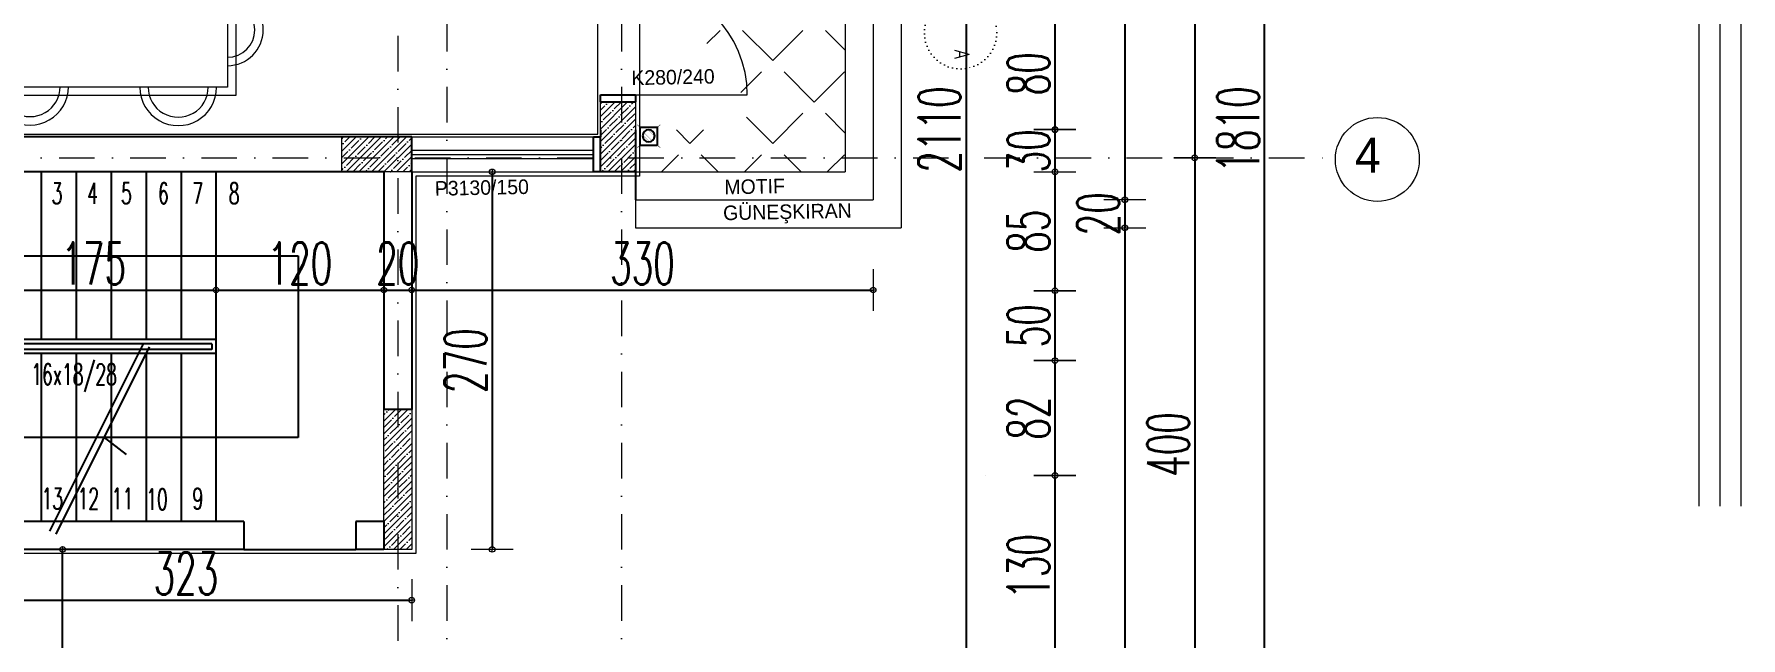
# Model space of a CAD drawing. Header units: millimetres. Extents: x -16104 to 67872, y -88009 to 12107.
# Drawn here: x 30625 to 31845, y -6903 to -6471 of the extents above; entities that cross this region are included whole.
import ezdxf
from ezdxf.enums import TextEntityAlignment as Align

# ---------------------------------------------------------------- set-up
doc = ezdxf.new("R2010")
doc.units = ezdxf.units.MM
doc.linetypes.add('ACAD_ISO07W100', pattern=[3, 0, -3])
doc.linetypes.add('DASHDOTX2', pattern=[50.8, 25.4, -12.7, 0, -12.7])
doc.layers.get('0').update_dxf_attribs({"color": 241})
for name, color, linetype, lineweight in [('AKS', 1, 'ACAD_ISO07W100', 5), ('akslar', 144, 'Continuous', 20), ('balkon', 6, 'Continuous', 5), ('c05', 32, 'Continuous', 13), ('duvar', 123, 'Continuous', 25), ('emsal&kolon', 1, 'Continuous', 5), ('kapı', 3, 'Continuous', 5), ('kolon', 1, 'Continuous', 5), ('merdiven', 4, 'Continuous', 25), ('OLCU', 54, 'Continuous', 13), ('pencere', 5, 'Continuous', 5), ('POZ', 36, 'Continuous', 18), ('SıVA', 40, 'Continuous', 9), ('tefriş', 30, 'Continuous', 5), ('ÖLÇÜ', 252, 'Continuous', 20)]:
    doc.layers.add(name, color=color, linetype=linetype, lineweight=lineweight)
doc.styles.add('DIM', font='Txttw.shx', dxfattribs={"width": 0.6})
doc.styles.add('DIMENSIONS', font='simplex', dxfattribs={"width": 0.8})
doc.styles.add('M2', font='stylu.ttf', dxfattribs={"height": 10})
doc.dimstyles.new('50', dxfattribs={"dimscale": 0, "dimtxt": 30, "dimasz": 1, "dimexe": 0, "dimexo": 2, "dimgap": 4, "dimtad": 1, "dimdec": 0, "dimzin": 0, "dimdsep": 46, "dimtxsty": 'DIM', "dimblk1": 'DOT', "dimblk2": 'DOT', "dimsah": 1, "dimcen": 1.5, "dimdle": 3, "dimse1": 1, "dimse2": 1, "dimclrd": 256, "dimclre": 9, "dimclrt": 256, "dimadec": 0, "dimazin": 0, "dimtfac": 0.24, "dimtdec": 0, "dimtix": 1, "dimtmove": 2, "dimatfit": 3, "dimldrblk": 'DOT', "dimfxl": 0, "dimtolj": 1, "dimtzin": 15, "dimarcsym": 0})
pattern_1 = [(45, (18012.7763, -17059.605), (-4.490128, 4.490128), []), (45, (18017.2665, -17059.605), (-4.490128, 4.490128), [7.9375, -1.5875, 0, -1.5875])]

# ---------------------------------------------------------------- blocks, each defined once
blk = doc.blocks.new('DOT')
for p, q in [((0, 15), (0, -15)), ((-2, 0), (0, 0)), ((2, 0), (0, 0))]:
    blk.add_line(p, q)
blk.add_circle((0, 0), 2)
blk = doc.blocks.new('*D7803')
at = {"layer": 'Defpoints', "color": 0, "transparency": 16777216}
for p in [(31304.9, -6459.6), (31304.9, -6539.3), (31354.9, -6539.3)]:
    blk.add_point(p, dxfattribs=at)
at = {"layer": 'OLCU', "lineweight": -2, "transparency": 16777216}
blk.add_line((31354.9, -6460.6), (31354.9, -6538.3), dxfattribs=at)
for p, rotation in [((31354.9, -6459.6), 90), ((31354.9, -6539.3), 270)]:
    blk.add_blockref('DOT', p, dxfattribs=dict(at, rotation=rotation))
at = {"layer": 'OLCU', "transparency": 16777216, "insert": (31335.9, -6499.4), "char_height": 30, "attachment_point": 5, "rotation": 90, "style": 'DIM'}
blk.add_mtext('\\A1;80', dxfattribs=at)
blk = doc.blocks.new('*D7804')
at = {"layer": 'Defpoints', "color": 0, "transparency": 16777216}
for p in [(31304.9, -6539.6), (31304.9, -6569.6), (31354.9, -6569.6)]:
    blk.add_point(p, dxfattribs=at)
at = {"layer": 'OLCU', "lineweight": -2, "transparency": 16777216}
for p, q in [((31354.9, -6538.6), (31354.9, -6537.6)), ((31354.9, -6539.6), (31354.9, -6569.6)), ((31354.9, -6570.6), (31354.9, -6571.6))]:
    blk.add_line(p, q, dxfattribs=at)
for p, rotation in [((31354.9, -6539.6), 270), ((31354.9, -6569.6), 90)]:
    blk.add_blockref('DOT', p, dxfattribs=dict(at, rotation=rotation))
at = {"layer": 'OLCU', "transparency": 16777216, "insert": (31335.9, -6554.6), "char_height": 30, "attachment_point": 5, "rotation": 90, "style": 'DIM'}
blk.add_mtext('\\A1;30', dxfattribs=at)
blk = doc.blocks.new('*D7805')
at = {"layer": 'Defpoints', "color": 0, "transparency": 16777216}
for p in [(31304.9, -6569.6), (31304.9, -6654.6), (31354.9, -6654.6)]:
    blk.add_point(p, dxfattribs=at)
at = {"layer": 'OLCU', "lineweight": -2, "transparency": 16777216}
blk.add_line((31354.9, -6570.6), (31354.9, -6653.6), dxfattribs=at)
for p, rotation in [((31354.9, -6569.6), 90), ((31354.9, -6654.6), 270)]:
    blk.add_blockref('DOT', p, dxfattribs=dict(at, rotation=rotation))
at = {"layer": 'OLCU', "transparency": 16777216, "insert": (31335.9, -6612.1), "char_height": 30, "attachment_point": 5, "rotation": 90, "style": 'DIM'}
blk.add_mtext('\\A1;85', dxfattribs=at)
blk = doc.blocks.new('*D7806')
at = {"layer": 'Defpoints', "color": 0, "transparency": 16777216}
for p in [(31304.9, -6654.6), (31304.9, -6704.6), (31354.9, -6704.6)]:
    blk.add_point(p, dxfattribs=at)
at = {"layer": 'OLCU', "lineweight": -2, "transparency": 16777216}
blk.add_line((31354.9, -6655.6), (31354.9, -6703.6), dxfattribs=at)
for p, rotation in [((31354.9, -6654.6), 90), ((31354.9, -6704.6), 270)]:
    blk.add_blockref('DOT', p, dxfattribs=dict(at, rotation=rotation))
at = {"layer": 'OLCU', "transparency": 16777216, "insert": (31335.9, -6679.6), "char_height": 30, "attachment_point": 5, "rotation": 90, "style": 'DIM'}
blk.add_mtext('\\A1;50', dxfattribs=at)
blk = doc.blocks.new('*D8055')
at = {"layer": 'Defpoints', "color": 0, "transparency": 16777216}
for p in [(31304.9, -6704.6), (31304.9, -6786.8), (31354.9, -6786.8)]:
    blk.add_point(p, dxfattribs=at)
at = {"layer": 'OLCU', "lineweight": -2, "transparency": 16777216}
blk.add_line((31354.9, -6705.6), (31354.9, -6785.8), dxfattribs=at)
for p, rotation in [((31354.9, -6704.6), 90), ((31354.9, -6786.8), 270)]:
    blk.add_blockref('DOT', p, dxfattribs=dict(at, rotation=rotation))
at = {"layer": 'OLCU', "transparency": 16777216, "insert": (31335.9, -6745.7), "char_height": 30, "attachment_point": 5, "rotation": 90, "style": 'DIM'}
blk.add_mtext('\\A1;82', dxfattribs=at)
blk = doc.blocks.new('*D7807')
at = {"layer": 'Defpoints', "color": 0, "transparency": 16777216}
for p in [(31304.9, -6786.8), (31304.9, -6916.8), (31354.9, -6916.8)]:
    blk.add_point(p, dxfattribs=at)
at = {"layer": 'OLCU', "lineweight": -2, "transparency": 16777216}
blk.add_line((31354.9, -6787.8), (31354.9, -6915.8), dxfattribs=at)
for p, rotation in [((31354.9, -6786.8), 90), ((31354.9, -6916.8), 270)]:
    blk.add_blockref('DOT', p, dxfattribs=dict(at, rotation=rotation))
at = {"layer": 'OLCU', "transparency": 16777216, "insert": (31335.9, -6851.8), "char_height": 30, "attachment_point": 5, "rotation": 90, "style": 'DIM'}
blk.add_mtext('\\A1;130', dxfattribs=at)
blk = doc.blocks.new('*D7811')
at = {"layer": 'Defpoints', "color": 0, "transparency": 16777216}
for p in [(31369.9, -6609.6), (31404.9, -7354.1), (31404.9, -7354.1)]:
    blk.add_point(p, dxfattribs=at)
at = {"layer": 'OLCU', "lineweight": -2, "transparency": 16777216}
blk.add_line((31404.9, -6610.6), (31404.9, -7353.1), dxfattribs=at)
for p, rotation in [((31404.9, -6609.6), 90), ((31404.9, -7354.1), 270)]:
    blk.add_blockref('DOT', p, dxfattribs=dict(at, rotation=rotation))
at = {"layer": 'OLCU', "transparency": 16777216, "insert": (31385.9, -6981.8), "char_height": 30, "attachment_point": 5, "rotation": 90, "style": 'DIM'}
blk.add_mtext('\\A1;745', dxfattribs=at)
blk = doc.blocks.new('*D7814')
at = {"layer": 'Defpoints', "color": 0, "transparency": 16777216}
for p in [(31469.9, -5634.6), (31504.9, -5634.6), (31469.9, -7444.1)]:
    blk.add_point(p, dxfattribs=at)
at = {"layer": 'OLCU', "lineweight": -2, "transparency": 16777216}
blk.add_line((31504.9, -7443.1), (31504.9, -5635.6), dxfattribs=at)
for p, rotation in [((31504.9, -5634.6), 90), ((31504.9, -7444.1), 270)]:
    blk.add_blockref('DOT', p, dxfattribs=dict(at, rotation=rotation))
at = {"layer": 'OLCU', "transparency": 16777216, "insert": (31485.9, -6539.3), "char_height": 30, "attachment_point": 5, "rotation": 90, "style": 'DIM'}
blk.add_mtext('\\A1;1810', dxfattribs=at)
blk = doc.blocks.new('*D7864')
at = {"layer": 'Defpoints', "color": 0, "transparency": 16777216}
for p in [(31304.9, -6074.9), (31304.9, -6589.6), (31404.9, -6589.6)]:
    blk.add_point(p, dxfattribs=at)
at = {"layer": 'OLCU', "lineweight": -2, "transparency": 16777216}
blk.add_line((31404.9, -6075.9), (31404.9, -6588.6), dxfattribs=at)
for p, rotation in [((31404.9, -6074.9), 90), ((31404.9, -6589.6), 270)]:
    blk.add_blockref('DOT', p, dxfattribs=dict(at, rotation=rotation))
at = {"layer": 'OLCU', "transparency": 16777216, "insert": (31385.9, -6332.2), "char_height": 30, "attachment_point": 5, "rotation": 90, "style": 'DIM'}
blk.add_mtext('\\A1;515', dxfattribs=at)
blk = doc.blocks.new('*D7885')
at = {"layer": 'Defpoints', "color": 0, "transparency": 16777216}
for p in [(31404.9, -6589.6), (31404.9, -6609.6), (31404.9, -6609.6)]:
    blk.add_point(p, dxfattribs=at)
at = {"layer": 'OLCU', "lineweight": -2, "transparency": 16777216}
for p, q in [((31404.9, -6588.6), (31404.9, -6587.6)), ((31404.9, -6589.6), (31404.9, -6609.6)), ((31404.9, -6610.6), (31404.9, -6611.6))]:
    blk.add_line(p, q, dxfattribs=at)
for p, rotation in [((31404.9, -6589.6), 270), ((31404.9, -6609.6), 90)]:
    blk.add_blockref('DOT', p, dxfattribs=dict(at, rotation=rotation))
at = {"layer": 'OLCU', "transparency": 16777216, "insert": (31385.9, -6599.6), "char_height": 30, "attachment_point": 5, "rotation": 90, "style": 'DIM'}
blk.add_mtext('\\A1;20', dxfattribs=at)
blk = doc.blocks.new('rb')
at = {"layer": 'tefriş'}
for points in [[(1548.4, 487.07), (1595.5, 487.07), (1595.5, 394.92), (1548.4, 394.92)], [(1551.4, 484.07), (1592.5, 484.07), (1592.5, 397.92), (1551.4, 397.92)]]:
    blk.add_lwpolyline(points, close=True, dxfattribs=at)
for centre, radius, start, end in [((1571.95, 484.07), 12.83, 0, 180), ((1571.95, 484.07), 9.83, 0, 180), ((1551.4, 466.84), 14.18, 90, 270), ((1551.4, 466.84), 11.18, 90, 270), ((1592.5, 466.49), 13.72, 270, 90), ((1592.5, 466.49), 10.72, 270, 90), ((1551.4, 415.62), 14.18, 90, 270), ((1592.29, 413.54), 13.72, 270, 90), ((1551.4, 415.62), 11.18, 90, 270), ((1592.29, 413.54), 10.72, 270, 90), ((1571.95, 397.92), 13.83, 180, 0), ((1571.95, 397.92), 10.83, 180, 0)]:
    blk.add_arc(centre, radius, start, end, dxfattribs=at)
blk = doc.blocks.new('*D7908')
at = {"layer": 'Defpoints', "color": 0, "transparency": 16777216}
for p in [(31454.9, -6259.6), (31454.9, -6559.6), (31454.9, -6559.6)]:
    blk.add_point(p, dxfattribs=at)
at = {"layer": 'OLCU', "lineweight": -2, "transparency": 16777216}
blk.add_line((31454.9, -6260.6), (31454.9, -6558.6), dxfattribs=at)
for p, rotation in [((31454.9, -6259.6), 90), ((31454.9, -6559.6), 270)]:
    blk.add_blockref('DOT', p, dxfattribs=dict(at, rotation=rotation))
at = {"layer": 'OLCU', "transparency": 16777216, "insert": (31435.9, -6409.6), "char_height": 30, "attachment_point": 5, "rotation": 90, "style": 'DIM'}
blk.add_mtext('\\A1;300', dxfattribs=at)
blk = doc.blocks.new('*D7909')
at = {"layer": 'Defpoints', "color": 0, "transparency": 16777216}
for p in [(31454.9, -6559.6), (31454.9, -6969.6), (31454.9, -6969.6)]:
    blk.add_point(p, dxfattribs=at)
at = {"layer": 'OLCU', "lineweight": -2, "transparency": 16777216}
blk.add_line((31454.9, -6560.6), (31454.9, -6968.6), dxfattribs=at)
for p, rotation in [((31454.9, -6559.6), 90), ((31454.9, -6969.6), 270)]:
    blk.add_blockref('DOT', p, dxfattribs=dict(at, rotation=rotation))
at = {"layer": 'OLCU', "transparency": 16777216, "insert": (31435.9, -6764.6), "char_height": 30, "attachment_point": 5, "rotation": 90, "style": 'DIM'}
blk.add_mtext('\\A1;400', dxfattribs=at)
blk = doc.blocks.new('*D7925')
at = {"layer": 'Defpoints', "color": 0, "transparency": 16777216}
for p in [(31291.3, -5484.6), (31291.3, -7594.1), (31291.3, -7594.1)]:
    blk.add_point(p, dxfattribs=at)
at = {"layer": 'OLCU', "lineweight": -2, "transparency": 16777216}
blk.add_line((31291.3, -5485.6), (31291.3, -7593.1), dxfattribs=at)
for p, rotation in [((31291.3, -5484.6), 90), ((31291.3, -7594.1), 270)]:
    blk.add_blockref('DOT', p, dxfattribs=dict(at, rotation=rotation))
at = {"layer": 'OLCU', "transparency": 16777216, "insert": (31272.3, -6539.3), "char_height": 30, "attachment_point": 5, "rotation": 90, "style": 'DIM'}
blk.add_mtext('\\A1;2110', dxfattribs=at)
blk = doc.blocks.new('*D7960')
at = {"layer": 'Defpoints', "color": 0, "transparency": 16777216}
for p in [(30579.9, -6654.1), (30754.9, -6654.1), (30754.9, -6654.1)]:
    blk.add_point(p, dxfattribs=at)
at = {"layer": 'OLCU', "lineweight": -2, "transparency": 16777216}
blk.add_line((30580.9, -6654.1), (30753.9, -6654.1), dxfattribs=at)
at = {"layer": 'OLCU', "lineweight": -2, "transparency": 16777216, "rotation": 180}
blk.add_blockref('DOT', (30579.9, -6654.1), dxfattribs=at)
at = {"layer": 'OLCU', "lineweight": -2, "transparency": 16777216}
blk.add_blockref('DOT', (30754.9, -6654.1), dxfattribs=at)
at = {"layer": 'OLCU', "transparency": 16777216, "insert": (30667.4, -6635.1), "char_height": 30, "attachment_point": 5, "style": 'DIM'}
blk.add_mtext('\\A1;175', dxfattribs=at)
blk = doc.blocks.new('*D7961')
at = {"layer": 'Defpoints', "color": 0, "transparency": 16777216}
for p in [(30754.9, -6654.1), (30874.9, -6654.1), (30874.9, -6654.1)]:
    blk.add_point(p, dxfattribs=at)
at = {"layer": 'OLCU', "lineweight": -2, "transparency": 16777216}
blk.add_line((30755.9, -6654.1), (30873.9, -6654.1), dxfattribs=at)
at = {"layer": 'OLCU', "lineweight": -2, "transparency": 16777216, "rotation": 180}
blk.add_blockref('DOT', (30754.9, -6654.1), dxfattribs=at)
at = {"layer": 'OLCU', "lineweight": -2, "transparency": 16777216}
blk.add_blockref('DOT', (30874.9, -6654.1), dxfattribs=at)
at = {"layer": 'OLCU', "transparency": 16777216, "insert": (30814.9, -6635.1), "char_height": 30, "attachment_point": 5, "style": 'DIM'}
blk.add_mtext('\\A1;120', dxfattribs=at)
blk = doc.blocks.new('*D7962')
at = {"layer": 'Defpoints', "color": 0, "transparency": 16777216}
for p in [(30874.9, -6654.1), (30894.9, -6654.1), (30894.9, -6654.1)]:
    blk.add_point(p, dxfattribs=at)
at = {"layer": 'OLCU', "lineweight": -2, "transparency": 16777216}
for p, q in [((30873.9, -6654.1), (30872.9, -6654.1)), ((30874.9, -6654.1), (30894.9, -6654.1)), ((30895.9, -6654.1), (30896.9, -6654.1))]:
    blk.add_line(p, q, dxfattribs=at)
blk.add_blockref('DOT', (30874.9, -6654.1), dxfattribs=at)
at = {"layer": 'OLCU', "lineweight": -2, "transparency": 16777216, "rotation": 180}
blk.add_blockref('DOT', (30894.9, -6654.1), dxfattribs=at)
at = {"layer": 'OLCU', "transparency": 16777216, "insert": (30884.9, -6635.1), "char_height": 30, "attachment_point": 5, "style": 'DIM'}
blk.add_mtext('\\A1;20', dxfattribs=at)
blk = doc.blocks.new('A$C412C2498')
at = {"color": 5, "const_width": 0.6}
for points in [[(3.6, 24.3), (0.2, 27)], [(23.8, 24.3), (27.3, 27)], [(3.6, 3), (0.2, 0.2)], [(23.8, 3), (27.3, 0.2)]]:
    blk.add_lwpolyline(points, dxfattribs=at)
at = {"color": 5}
blk.add_lwpolyline([(23.8, 24.3), (3.6, 24.3), (3.6, 3), (23.8, 3)], close=True, dxfattribs=at)
at = {"const_width": 0.1}
for points in [[(6.7, 12.2), (14.6, 20.2)], [(6.8, 14.5), (12.4, 20.1)], [(7.1, 10.4), (16.4, 19.7)], [(7.9, 9.1), (17.8, 19)], [(8.8, 8), (18.9, 18.1)], [(10, 7.1), (19.8, 16.9)], [(11.3, 6.4), (20.4, 15.6)], [(13, 6), (20.8, 13.8)], [(14.8, 6.1), (20.8, 12.1)], [(17.4, 7), (19.8, 9.4)]]:
    blk.add_lwpolyline(points, dxfattribs=at)
blk.add_circle((13.7, 13.1), 7.12)
blk = doc.blocks.new('A$C5E2C1EC0')
at = {"xscale": 0.6105719971092185, "yscale": 0.6105719971092185, "zscale": 0.6105719971092185}
blk.add_blockref('A$C412C2498', (0, 0), dxfattribs=at)
blk = doc.blocks.new('*D7655')
at = {"layer": 'Defpoints', "color": 0, "transparency": 16777216}
for p in [(30894.9, -6654.1), (31224.9, -6654.1), (31224.9, -6654.1)]:
    blk.add_point(p, dxfattribs=at)
at = {"layer": 'OLCU', "lineweight": -2, "transparency": 16777216}
blk.add_line((30895.9, -6654.1), (31223.9, -6654.1), dxfattribs=at)
at = {"layer": 'OLCU', "lineweight": -2, "transparency": 16777216, "rotation": 180}
blk.add_blockref('DOT', (30894.9, -6654.1), dxfattribs=at)
at = {"layer": 'OLCU', "lineweight": -2, "transparency": 16777216}
blk.add_blockref('DOT', (31224.9, -6654.1), dxfattribs=at)
at = {"layer": 'OLCU', "transparency": 16777216, "insert": (31059.9, -6635.1), "char_height": 30, "attachment_point": 5, "style": 'DIM'}
blk.add_mtext('\\A1;330', dxfattribs=at)
blk = doc.blocks.new('*D7968')
at = {"layer": 'Defpoints', "color": 0, "transparency": 16777216}
for p in [(30571.9, -6839.6), (30894.9, -6839.6), (30894.9, -6875.9)]:
    blk.add_point(p, dxfattribs=at)
at = {"layer": 'OLCU', "lineweight": -2, "transparency": 16777216}
blk.add_line((30572.9, -6875.9), (30893.9, -6875.9), dxfattribs=at)
at = {"layer": 'OLCU', "lineweight": -2, "transparency": 16777216, "rotation": 180}
blk.add_blockref('DOT', (30571.9, -6875.9), dxfattribs=at)
at = {"layer": 'OLCU', "lineweight": -2, "transparency": 16777216}
blk.add_blockref('DOT', (30894.9, -6875.9), dxfattribs=at)
at = {"layer": 'OLCU', "transparency": 16777216, "insert": (30733.4, -6856.9), "char_height": 30, "attachment_point": 5, "style": 'DIM'}
blk.add_mtext('\\A1;323', dxfattribs=at)
blk = doc.blocks.new('*D7659')
at = {"layer": 'Defpoints', "color": 0, "transparency": 16777216}
for p in [(30919.9, -6569.6), (30894.9, -6839.6), (30952.4, -6839.6)]:
    blk.add_point(p, dxfattribs=at)
at = {"layer": 'OLCU', "lineweight": -2, "transparency": 16777216}
blk.add_line((30952.4, -6570.6), (30952.4, -6838.6), dxfattribs=at)
for p, rotation in [((30952.4, -6569.6), 90), ((30952.4, -6839.6), 270)]:
    blk.add_blockref('DOT', p, dxfattribs=dict(at, rotation=rotation))
at = {"layer": 'OLCU', "transparency": 16777216, "insert": (30933.4, -6704.6), "char_height": 30, "attachment_point": 5, "rotation": 90, "style": 'DIM'}
blk.add_mtext('\\A1;270', dxfattribs=at)
blk = doc.blocks.new('*D7970')
at = {"layer": 'Defpoints', "color": 0, "transparency": 16777216}
for p in [(30571.9, -6839.6), (30645.2, -6839.6), (30571.9, -7594.1)]:
    blk.add_point(p, dxfattribs=at)
at = {"layer": 'OLCU', "lineweight": -2, "transparency": 16777216}
blk.add_line((30645.2, -7593.1), (30645.2, -6840.6), dxfattribs=at)
for p, rotation in [((30645.2, -6839.6), 90), ((30645.2, -7594.1), 270)]:
    blk.add_blockref('DOT', p, dxfattribs=dict(at, rotation=rotation))
at = {"layer": 'OLCU', "transparency": 16777216, "insert": (30626.2, -7216.8), "char_height": 30, "attachment_point": 5, "rotation": 90, "style": 'DIM'}
blk.add_mtext('\\A1;755', dxfattribs=at)

msp = doc.modelspace()

# ---------------------------------------------------------------- hatches: boundary and pattern name
at = {"layer": 'kolon'}
h = msp.add_hatch(dxfattribs=at)
h.set_pattern_fill('ANSI35,_O', color=256)
h.set_pattern_definition(pattern_1)
h.paths.add_polyline_path([(31044.9, -6519.6), (31029.9, -6519.6), (31029.9, -6559.6), (31044.9, -6559.6)])
h.paths.add_polyline_path([(31054.9, -6519.6), (31044.9, -6519.6), (31044.9, -6559.6), (31054.9, -6559.6)])
h.paths.add_polyline_path([(31044.9, -6559.6), (31044.9, -6569.6), (31054.9, -6569.6), (31054.9, -6559.6)])
h.paths.add_polyline_path([(31029.9, -6559.6), (31029.9, -6569.6), (31044.9, -6569.6), (31044.9, -6559.6)])
h = msp.add_hatch(dxfattribs=at)
h.set_pattern_fill('ANSI35,_O', color=256)
h.set_pattern_definition([(45, (21615.3316, -17059.605), (-4.490128, 4.490128), []), (45, (21619.822, -17059.605), (-4.490128, 4.490128), [7.9375, -1.5875, 0, -1.5875])])
h.paths.add_polyline_path([(30844.9, -6544.6), (30844.9, -6559.6), (30884.9, -6559.6), (30884.9, -6544.6)])
h.paths.add_polyline_path([(30844.9, -6559.6), (30844.9, -6569.6), (30884.9, -6569.6), (30884.9, -6559.6)])
h.paths.add_polyline_path([(30884.9, -6559.6), (30884.9, -6569.6), (30894.9, -6569.6), (30894.9, -6559.6)])
h.paths.add_polyline_path([(30884.9, -6544.6), (30884.9, -6559.6), (30894.9, -6559.6), (30894.9, -6544.6)])
h = msp.add_hatch(dxfattribs=at)
h.set_pattern_fill('ANSI35,_O', color=256)
h.set_pattern_definition(pattern_1)
h.paths.add_polyline_path([(30894.9, -6739.6), (30874.9, -6739.6), (30874.9, -6839.6), (30894.9, -6839.6)])
at = {"layer": 'ÖLÇÜ'}
h = msp.add_hatch(dxfattribs=at)
h.set_pattern_fill('ANGLE,_O', color=256, scale=6, angle=45)
h.set_pattern_definition([(45, (14409.383, 0), (-29.63485, 29.63485), [30.48, -11.43]), (135, (14409.383, 0), (-29.63485, -29.63485), [30.48, -11.43])])
h.paths.add_polyline_path([(31204.9, -6074.9), (31139.9, -6074.9, -0.079624), (31135.9, -6099.9), (31204.9, -6099.9)])
h.paths.add_polyline_path([(31204.9, -6099.9), (31135.9, -6099.9, -0.323907), (31059.9, -6154.9), (31059.9, -6099.9), (31054.9, -6099.9), (31054.9, -6279.6), (31204.9, -6279.6)])
h.paths.add_polyline_path([(31204.9, -6279.6), (31054.9, -6279.6), (31054.9, -6294.6), (31054.9, -6424.6), (31054.9, -6459.6, -0.131404), (31094.9, -6470.2), (31204.9, -6470.2)])
h.paths.add_polyline_path([(31204.9, -6470.2), (31094.9, -6470.2, -0.268211), (31134.9, -6539.6), (31054.9, -6539.6), (31054.9, -6559.6), (31204.9, -6559.6)])
h.paths.add_polyline_path([(31204.9, -6559.6), (31054.9, -6559.6), (31054.9, -6569.6), (31204.9, -6569.6)])
h.paths.add_polyline_path([(31076.6, -6405.9), (31076.9, -6315.4), (31059.1, -6315.3), (31058.9, -6405.8)], flags=24)
h.paths.add_polyline_path([(31088.1, -6312.8), (31175.9, -6312.8), (31175.9, -6342.6), (31088.1, -6342.6)], flags=24)
h.paths.add_polyline_path([(31088.3, -6280.9), (31192.4, -6280.9), (31192.4, -6307.8), (31088.3, -6307.8)], flags=24)

# ---------------------------------------------------------------- linework, layer by layer
for p, q in [((31029.9, -6519.6), (31029.9, -6514.6)), ((31054.9, -6514.6), (31054.9, -6519.6)), ((31029.9, -6569.6), (31029.9, -6544.6)), ((30874.9, -6819.6), (30874.9, -6839.6)), ((30774.9, -6839.6), (30854.9, -6839.6))]:
    msp.add_line(p, q)
at = {"layer": 'AKS', "color": 1, "linetype": 'ACAD_ISO07W100'}
msp.add_circle((31287.4, -6470), 25.9, dxfattribs=at)
at = {"layer": 'AKS', "linetype": 'ByBlock'}
msp.add_circle((31585.5, -6560.7), 30, dxfattribs=at)
at = {"layer": 'akslar', "linetype": 'DASHDOTX2'}
for p, q in [((30919.9, -5134.6), (30919.9, -7944.1)), ((31044.9, -5134.6), (31044.9, -7944.1)), ((30884.9, -5149), (30884.9, -7958.5)), ((28504.9, -6559.6), (31554.9, -6559.6))]:
    msp.add_line(p, q, dxfattribs=at)
at = {"layer": 'balkon'}
for p, q in [((31204.9, -6074.9), (31204.9, -6569.6)), ((31224.9, -6074.9), (31224.9, -6589.6)), ((31244.9, -6074.9), (31244.9, -6609.6)), ((31054.9, -6569.6), (31204.9, -6569.6)), ((31054.9, -6589.6), (31224.9, -6589.6)), ((31054.9, -6589.6), (31054.9, -6609.6)), ((31054.9, -6609.6), (31244.9, -6609.6))]:
    msp.add_line(p, q, dxfattribs=at)
at = {"layer": 'c05'}
for points in [[(31845.5, -8120), (31845.5, -8330.3), (28315.2, -8330.3), (28315.2, -4952.5), (31845.5, -4952.5), (31845.5, -6808.6)], [(31830.5, -8120), (31830.5, -8315.3), (28330.2, -8315.3), (28330.2, -4967.5), (31830.5, -4967.5), (31830.5, -6808.6)], [(31815.5, -8120), (31815.5, -8300.3), (28345.2, -8300.3), (28345.2, -4982.5), (31815.5, -4982.5), (31815.5, -6808.6)]]:
    msp.add_lwpolyline(points, dxfattribs=at)
at = {"layer": 'duvar'}
for p, q in [((31029.9, -6514.6), (31054.9, -6514.6)), ((31029.9, -6519.6), (31054.9, -6519.6)), ((31029.9, -6539.6), (31029.9, -6544.6)), ((31054.9, -6539.6), (31054.9, -6569.6)), ((30894.9, -6544.6), (30429.9, -6544.6)), ((30894.9, -6569.6), (30894.9, -6544.6)), ((31024.9, -6544.6), (31029.9, -6544.6)), ((31024.9, -6569.6), (31024.9, -6544.6)), ((30874.9, -6569.6), (30446.9, -6569.6)), ((30874.9, -6569.6), (30874.9, -6739.6)), ((30894.9, -6569.6), (30894.9, -6739.6)), ((31029.9, -6569.6), (31024.9, -6569.6)), ((31054.9, -6569.6), (31029.9, -6569.6)), ((31054.9, -6569.6), (31054.9, -6589.6)), ((30579.9, -6629.6), (30813.6, -6629.6)), ((30813.6, -6629.6), (30813.6, -6759.6)), ((30702.8, -6692.5), (30635.9, -6826.5)), ((30707.2, -6694.8), (30640.4, -6828.7)), ((30754.9, -6689.6), (30754.9, -6699.6)), ((30894.9, -6739.6), (30874.9, -6739.6)), ((30813.6, -6759.6), (30579.9, -6759.6)), ((30674.9, -6759.6), (30690.6, -6771.8)), ((30774.9, -6819.6), (30459.9, -6819.6)), ((30774.9, -6819.6), (30774.9, -6839.6)), ((30874.9, -6819.6), (30854.9, -6819.6)), ((30854.9, -6819.6), (30854.9, -6839.6)), ((30774.9, -6839.6), (30571.9, -6839.6)), ((30774.9, -6839.6), (30571.9, -6839.6)), ((30874.9, -6839.6), (30854.9, -6839.6)), ((30874.9, -6839.6), (30854.9, -6839.6))]:
    msp.add_line(p, q, dxfattribs=at)
at = {"layer": 'emsal&kolon'}
for points in [[(31054.9, -6569.6), (31029.9, -6569.6), (31029.9, -6519.6), (31054.9, -6519.6), (31054.9, -6569.6)], [(30844.9, -6569.6), (30844.9, -6544.6), (30894.9, -6544.6), (30894.9, -6569.6), (30844.9, -6569.6)], [(30874.9, -6739.6), (30894.9, -6739.6), (30894.9, -6839.6), (30874.9, -6839.6), (30874.9, -6739.6)]]:
    msp.add_lwpolyline(points, dxfattribs=at)
at = {"layer": 'kapı'}
msp.add_line((31054.9, -6514.6), (31134.9, -6514.6), dxfattribs=at)
msp.add_arc((31054.9, -6514.6), 80, 0, 90, dxfattribs=at)
at = {"layer": 'merdiven'}
for p, q in [((30629.9, -6569.6), (30629.9, -6689.6)), ((30654.9, -6569.6), (30654.9, -6689.6)), ((30679.9, -6569.6), (30679.9, -6689.6)), ((30704.9, -6569.6), (30704.9, -6689.6)), ((30729.9, -6569.6), (30729.9, -6689.6)), ((30754.9, -6569.6), (30754.9, -6689.6)), ((30754.9, -6689.6), (30579.9, -6689.6)), ((30754.9, -6699.6), (30579.9, -6699.6)), ((30751.9, -6692.6), (30582.9, -6692.6)), ((30751.9, -6696.6), (30582.9, -6696.6)), ((30629.9, -6699.6), (30629.9, -6819.6)), ((30654.9, -6699.6), (30654.9, -6819.6)), ((30679.9, -6699.6), (30679.9, -6819.6)), ((30704.9, -6699.6), (30704.9, -6819.6)), ((30729.9, -6699.6), (30729.9, -6819.6)), ((30751.9, -6692.6), (30751.9, -6696.6)), ((30754.9, -6699.6), (30754.9, -6819.6))]:
    msp.add_line(p, q, dxfattribs=at)
at = {"layer": 'OLCU'}
msp.add_line((31304.9, -6786.8), (31304.9, -6786.8), dxfattribs=at)
at = {"layer": 'pencere'}
for p, q in [((30894.9, -6544.6), (31024.9, -6544.6)), ((30894.9, -6554.1), (31024.9, -6554.1)), ((30894.9, -6557.1), (31024.9, -6557.1)), ((30894.9, -6560.1), (31024.9, -6560.1)), ((30894.9, -6569.6), (31024.9, -6569.6))]:
    msp.add_line(p, q, dxfattribs=at)
at = {"layer": 'SıVA'}
for points in [[(30594.9, -6842.6), (30594.9, -7357.1), (30459.9, -7357.1), (30459.9, -7617.1), (29677.9, -7617.1), (29677.9, -7447.1), (29457.9, -7447.1), (29457.9, -6592.6), (28995.9, -6592.6), (28995.9, -6077.9), (28825.9, -6077.9), (28825.9, -5625.6), (29115.9, -5625.6), (29115.9, -5455.6), (30937.9, -5455.6), (30937.9, -5625.6), (31227.9, -5625.6), (31227.9, -6077.9), (31057.9, -6077.9), (31057.9, -6572.6), (30897.9, -6572.6), (30897.9, -6842.6)], [(30431.9, -6247.6), (30431.7, -6301.6), (30426.9, -6301.6), (30426.9, -6517.6), (30431.9, -6517.6), (30431.9, -6542.6), (31027.9, -6542.6), (31027.9, -6459.6), (31027.9, -6076.9), (31002.9, -6076.9), (31002.9, -6061.9), (30519.9, -6061.9), (30426.9, -6061.9), (30426.9, -6207.6), (30426.9, -6207.6), (30426.7, -6247.6)]]:
    msp.add_lwpolyline(points, close=True, dxfattribs=at)

# ---------------------------------------------------------------- block references
at = {"ltscale": 50, "xscale": -1, "rotation": 180}
msp.add_blockref('A$C5E2C1EC0', (31056, -6535.8), dxfattribs=at)
at = {"layer": 'pencere', "xscale": 2, "yscale": 2, "zscale": 2, "rotation": 270}
msp.add_blockref('rb', (29794.9, -3324.1), dxfattribs=at)

# ---------------------------------------------------------------- texts
at = {"layer": 'AKS', "color": 1, "style": 'DIMENSIONS', "width": 0.8}
msp.add_text('A', height=10.4, rotation=269.5779, dxfattribs=at).set_placement((31288.4, -6485.7), align=Align.MIDDLE)
at = {"layer": 'AKS', "insert": (31569.4, -6545.1), "char_height": 25, "width": 35.659, "attachment_point": 1}
msp.add_mtext('4', dxfattribs=at)
at = {"layer": 'OLCU', "char_height": 15, "attachment_point": 5, "style": 'DIM'}
for s, insert in [('\\A1;3', (30641.2, -6585)), ('\\A1;4', (30666.7, -6585)), ('\\A1;5', (30690.8, -6585)), ('\\A1;6', (30717.3, -6585)), ('\\A1;7', (30741.8, -6585)), ('\\A1;8', (30767.9, -6585)), ('\\A1;16x18/28', (30653.4, -6717)), ('\\A1;13', (30637.8, -6803.3)), ('\\A1;12', (30663.6, -6803.3)), ('\\A1;11', (30688, -6803.3)), ('\\A1;10', (30712.7, -6803.7)), ('\\A1;9', (30741.9, -6803.3))]:
    msp.add_mtext(s, dxfattribs=dict(at, insert=insert))
at = {"layer": 'POZ', "style": 'M2', "flags": 4}
for tag, p in [('K280/240', (31052.1, -6507.6)), ('P3130/150', (30911.5, -6586.7)), ('MOTIF', (31118.6, -6585.7)), ('GÜNEŞKIRAN', (31117.7, -6604.2))]:
    msp.add_attdef(tag, p, 'K1 80/210', height=10.4, rotation=1.1392, dxfattribs=at)

# ---------------------------------------------------------------- dimensions: what is measured, and where the dimension line sits
at = {"layer": 'OLCU'}
for base, p1, p2, text, picture, middle in [((31291.3, -7594.1), (31291.3, -5484.6), (31291.3, -7594.1), '2110', '*D7925', (31272.3, -6539.3)), ((31504.9, -5634.6), (31469.9, -7444.1), (31469.9, -5634.6), '1810', '*D7814', (31485.9, -6539.3)), ((31454.9, -6559.6), (31454.9, -6259.6), (31454.9, -6559.6), '300', '*D7908', (31435.9, -6409.6)), ((31454.9, -6969.6), (31454.9, -6559.6), (31454.9, -6969.6), '400', '*D7909', (31435.9, -6764.6))]:
    dim = msp.add_linear_dim(base=base, p1=p1, p2=p2, angle=90, text=text, dimstyle='50', override={"dimscale": 1}, dxfattribs=at)
    dim.commit()
    dim.dimension.update_dxf_attribs({"geometry": picture, "text_midpoint": middle})
for base, p1, p2, picture, middle in [((31404.9, -6589.6), (31304.9, -6074.9), (31304.9, -6589.6), '*D7864', (31385.9, -6332.2)), ((31354.9, -6539.3), (31304.9, -6459.6), (31304.9, -6539.3), '*D7803', (31335.9, -6499.4)), ((31354.9, -6569.6), (31304.9, -6539.6), (31304.9, -6569.6), '*D7804', (31335.9, -6554.6)), ((30952.4, -6839.6), (30919.9, -6569.6), (30894.9, -6839.6), '*D7659', (30933.4, -6704.6)), ((31354.9, -6654.6), (31304.9, -6569.6), (31304.9, -6654.6), '*D7805', (31335.9, -6612.1)), ((31404.9, -6609.6), (31404.9, -6589.6), (31404.9, -6609.6), '*D7885', (31385.9, -6599.6)), ((31404.927507, -7354.0601116), (31369.927507, -6609.5601116), (31404.927507, -7354.0601116), '*D7811', (31385.927507, -6981.8101116)), ((31354.9, -6704.6), (31304.9, -6654.6), (31304.9, -6704.6), '*D7806', (31335.9, -6679.6)), ((31354.9, -6786.8), (31304.9, -6704.6), (31304.9, -6786.8), '*D8055', (31335.9, -6745.7)), ((31354.9, -6916.8), (31304.9, -6786.8), (31304.9, -6916.8), '*D7807', (31335.9, -6851.8)), ((30645.2036156, -6839.5601116), (30571.927507, -7594.0601116), (30571.927507, -6839.5601116), '*D7970', (30626.2036156, -7216.8101116))]:
    dim = msp.add_linear_dim(base=base, p1=p1, p2=p2, angle=90, dimstyle='50', override={"dimscale": 1}, dxfattribs=at)
    dim.commit()
    dim.dimension.update_dxf_attribs({"geometry": picture, "text_midpoint": middle})
for base, p1, p2, picture, middle in [((30754.9, -6654.1), (30579.9, -6654.1), (30754.9, -6654.1), '*D7960', (30667.4, -6635.1)), ((30874.9, -6654.1), (30754.9, -6654.1), (30874.9, -6654.1), '*D7961', (30814.9, -6635.1)), ((30894.9, -6654.1), (30874.9, -6654.1), (30894.9, -6654.1), '*D7962', (30884.9, -6635.1)), ((31224.9, -6654.1), (30894.9, -6654.1), (31224.9, -6654.1), '*D7655', (31059.9, -6635.1)), ((30894.9, -6875.9), (30571.9, -6839.6), (30894.9, -6839.6), '*D7968', (30733.4, -6856.9))]:
    dim = msp.add_linear_dim(base=base, p1=p1, p2=p2, dimstyle='50', override={"dimscale": 1}, dxfattribs=at)
    dim.commit()
    dim.dimension.update_dxf_attribs({"geometry": picture, "text_midpoint": middle})

doc.saveas('drawing.dxf')
